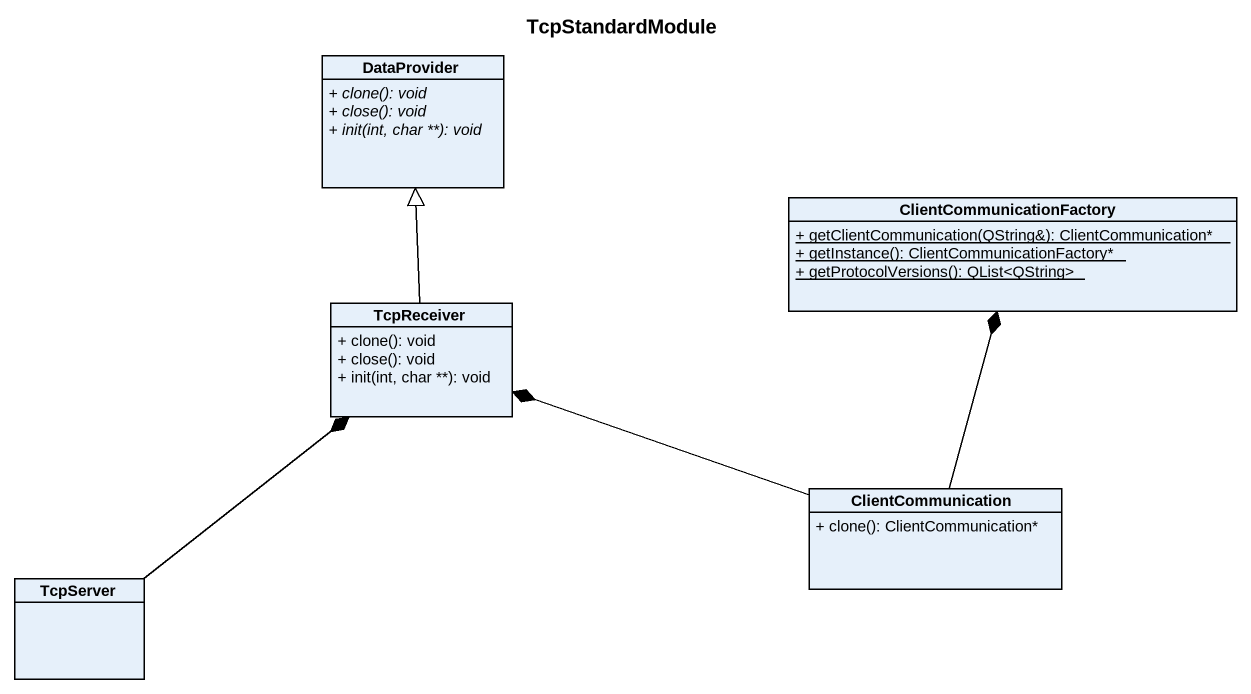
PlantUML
@startuml
title TcpStandardModule
hide circle
hide empty members
skinparam classAttributeIconSize 0
class DataProvider {
  {abstract} + clone(): void
  {abstract} + close(): void
  {abstract} + init(int, char **): void
}
class ClientCommunicationFactory {
  {static} + getClientCommunication(QString&): ClientCommunication*
  {static} + getInstance(): ClientCommunicationFactory*
  {static} + getProtocolVersions(): QList<QString>
}
class TcpReceiver {
  + clone(): void
  + close(): void
  + init(int, char **): void
}
class ClientCommunication {
  + clone(): ClientCommunication*
}
class TcpServer
TcpReceiver -up-|> DataProvider
ClientCommunication -up-* ClientCommunicationFactory
ClientCommunication -left-* TcpReceiver
TcpServer -up-* TcpReceiver
@enduml
